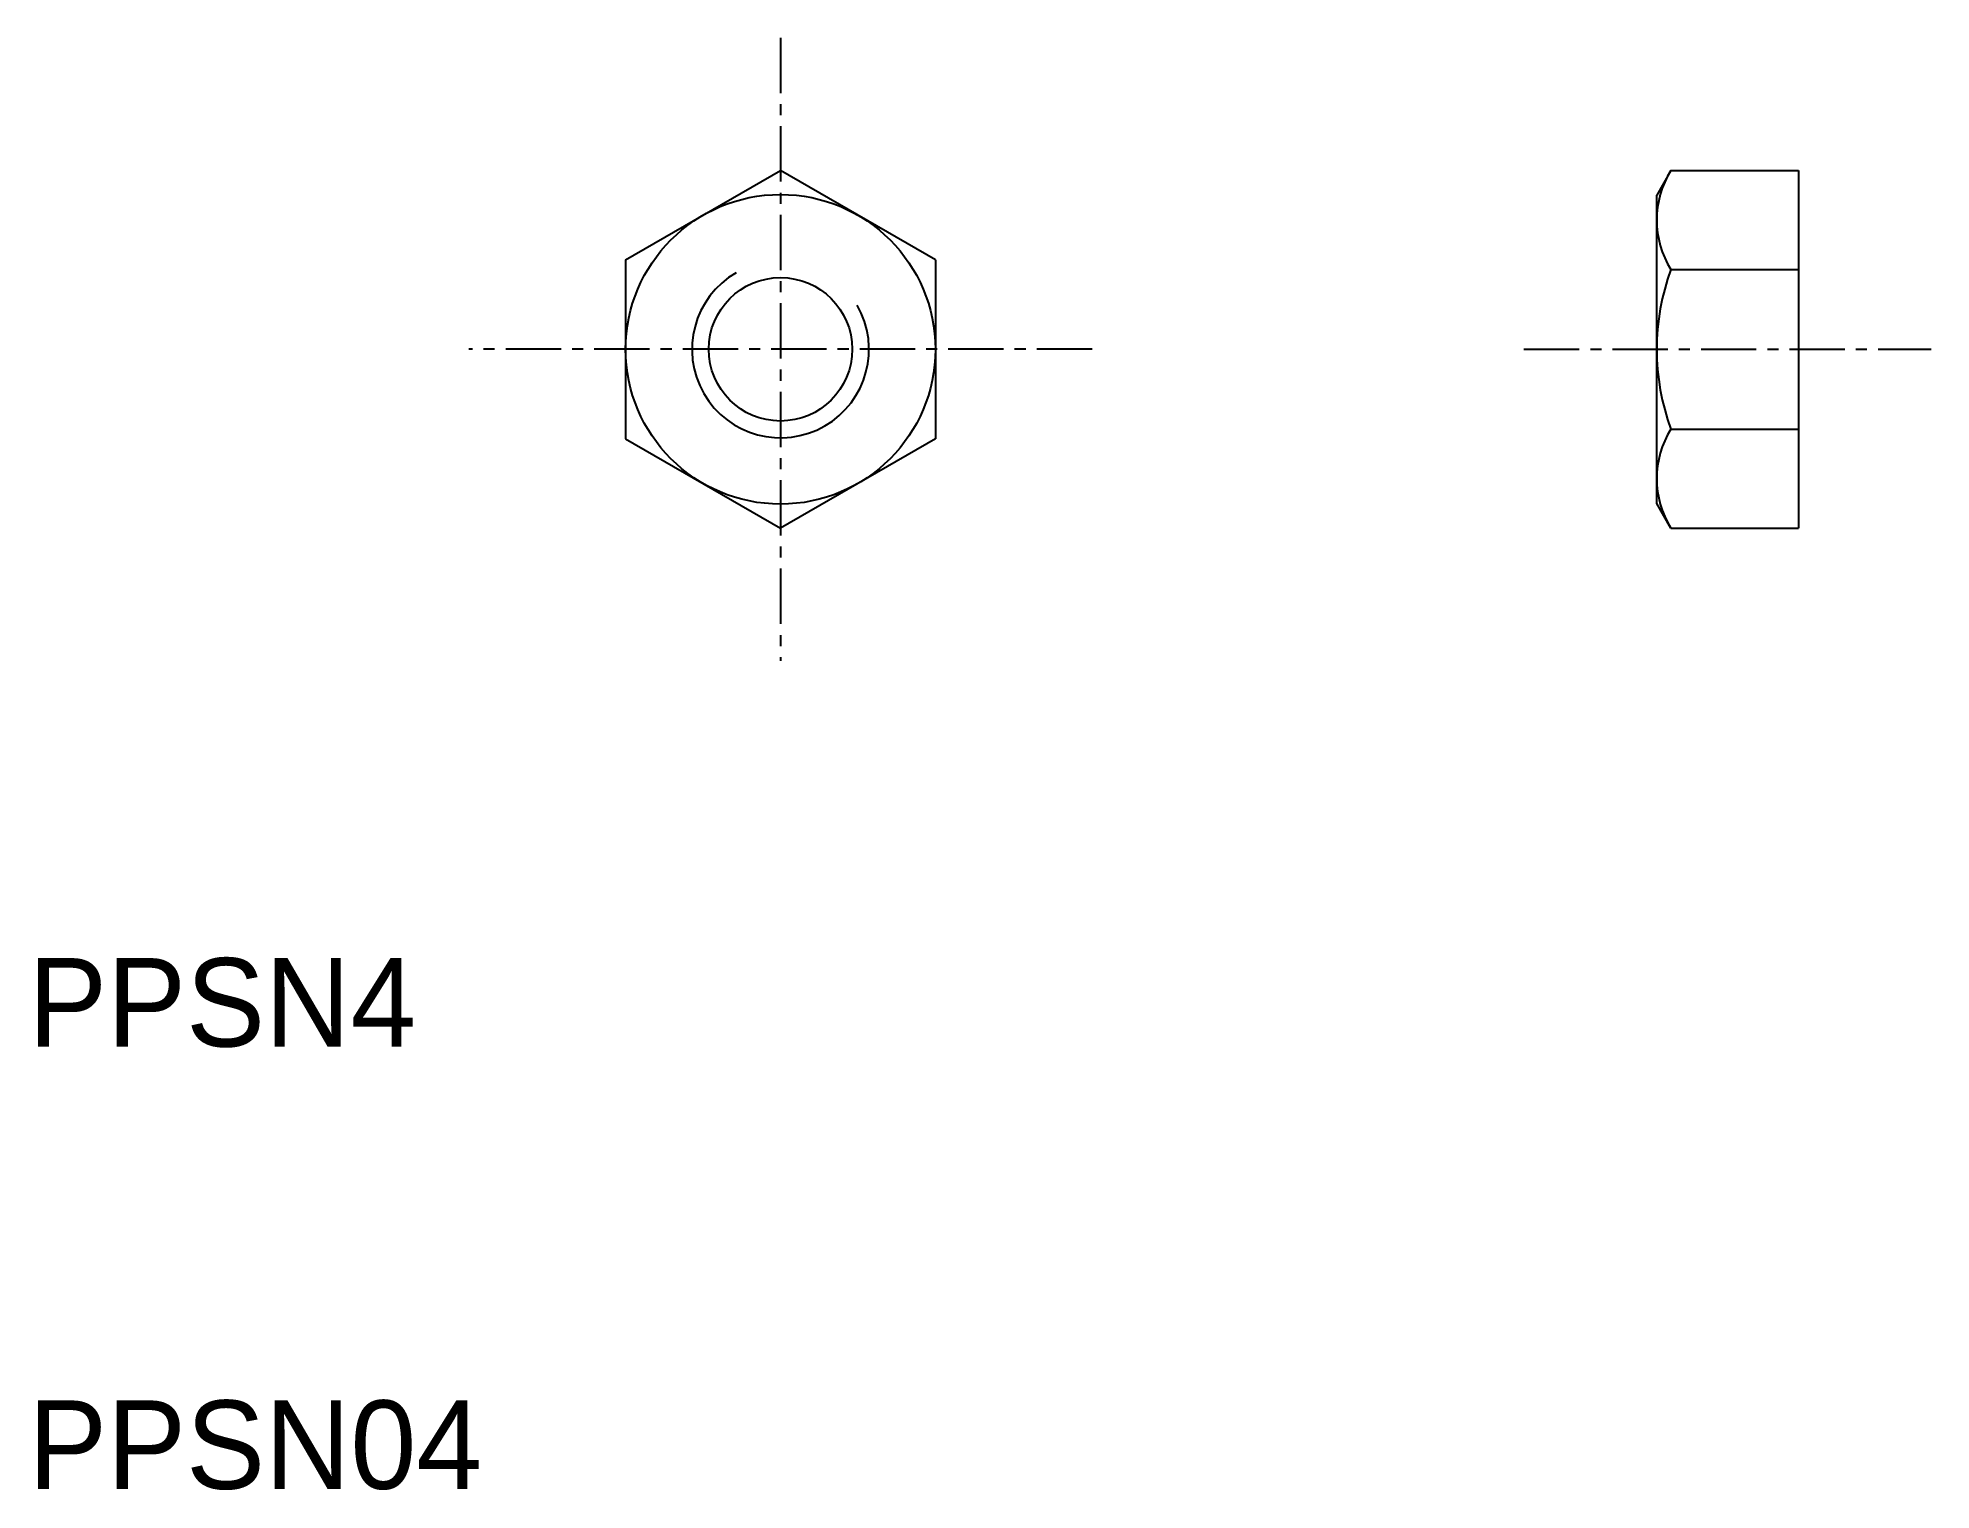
# Model space of a CAD drawing. Extents: x 10.2 to 53, y 10 to 42.8.
import ezdxf

# ---------------------------------------------------------------- set-up
doc = ezdxf.new("R2010")
doc.units = 0
doc.linetypes.add('CENTER', pattern=[2, 1.25, -0.25, 0.25, -0.25])
doc.layers.get('0').update_dxf_attribs({"linetype": 'CONTINUOUS'})
doc.layers.add('CENTER', color=1, linetype='CENTER')

msp = doc.modelspace()

# ---------------------------------------------------------------- linework, layer by layer
at = {"color": 7, "linetype": 'CONTINUOUS'}
for p, q in [((23.5, 37.784), (27, 39.804)), ((30.5, 37.784), (27, 39.804)), ((47.12, 39.804), (46.8, 39.25)), ((47.12, 39.804), (50, 39.804)), ((50, 39.804), (50, 31.721)), ((46.8, 32.276), (46.8, 39.25)), ((23.5, 37.784), (23.5, 33.742)), ((30.5, 37.784), (30.5, 33.742)), ((47.12, 37.568), (50, 37.568)), ((47.12, 33.958), (50, 33.958)), ((23.5, 33.742), (27, 31.721)), ((30.5, 33.742), (27, 31.721)), ((47.12, 31.721), (46.8, 32.276)), ((47.12, 31.721), (50, 31.721))]:
    msp.add_line(p, q, dxfattribs=at)
for radius in [3.5, 1.621]:
    msp.add_circle((27, 35.763), radius, dxfattribs=at)
for centre, radius, start, end in [((48.914, 38.686), 2.114, 148.0628, 211.9372), ((52.05, 35.763), 5.25, 159.8922, 200.1078), ((48.914, 32.84), 2.114, 148.0628, 211.9372)]:
    msp.add_arc(centre, radius, start, end, dxfattribs=at)
at = {"color": 3, "linetype": 'CONTINUOUS'}
msp.add_arc((27, 35.763), 2, 120, 30, dxfattribs=at)
at = {"layer": 'CENTER', "color": 1, "linetype": 'CENTER'}
for p, q in [((27, 42.804), (27, 28.721)), ((34.041, 35.763), (19.959, 35.763)), ((43.8, 35.763), (53, 35.763))]:
    msp.add_line(p, q, dxfattribs=at)

# ---------------------------------------------------------------- texts
at = {"color": 7, "linetype": 'CONTINUOUS'}
for s, p in [('PPSN4', (10, 20)), ('PPSN04', (10, 10))]:
    msp.add_text(s, height=2, dxfattribs=at).set_placement(p)

doc.saveas('drawing.dxf')
